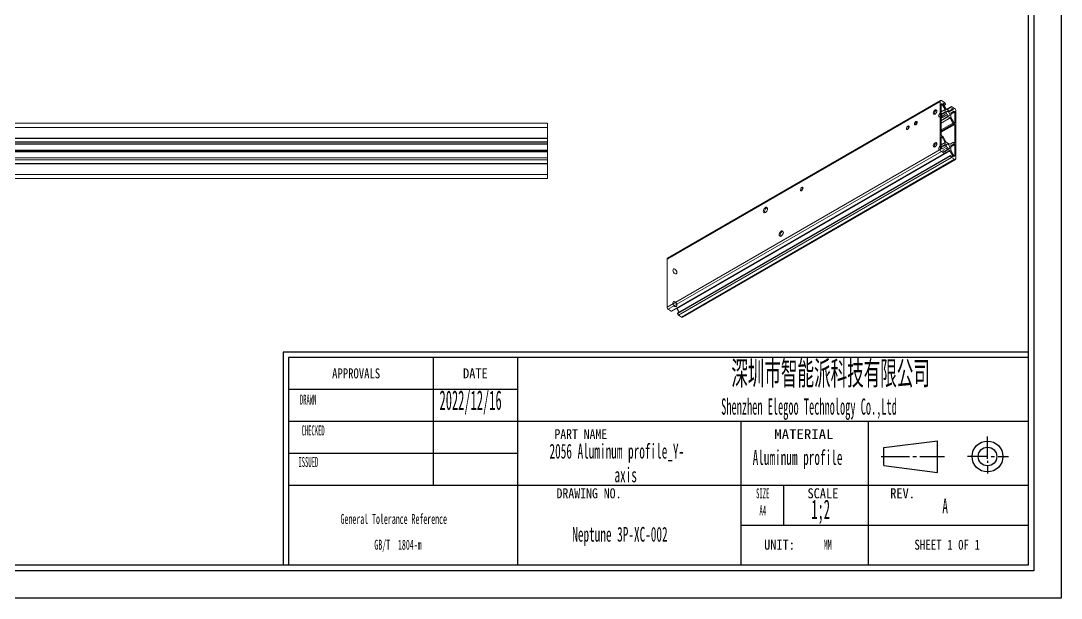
# Model space of a CAD drawing. Header units: millimetres. Extents: x 2 to 295, y 1 to 209.
# Drawn here: x 108.2 to 295.1, y 1.3 to 105 of the extents above; entities that cross this region are included whole.
import ezdxf

# ---------------------------------------------------------------- set-up
doc = ezdxf.new("R2010")
doc.units = ezdxf.units.MM
doc.layers.add('SLD-0', color=179, linetype='Continuous')
doc.styles.add('SLDTEXTSTYLE0', font='TXT', dxfattribs={"width": 0.56})
doc.styles.add('SLDTEXTSTYLE1', font='TXT', dxfattribs={"width": 0.469})
doc.styles.add('SLDTEXTSTYLE10', font='TXT', dxfattribs={"width": 0.862222})
doc.styles.add('SLDTEXTSTYLE11', font='TXT', dxfattribs={"width": 1.089})
doc.styles.add('SLDTEXTSTYLE12', font='TXT', dxfattribs={"width": 0.56, "bigfont": 'bigfont'})
doc.styles.add('SLDTEXTSTYLE13', font='TXT', dxfattribs={"width": 0.805625})
doc.styles.add('SLDTEXTSTYLE3', font='TXT', dxfattribs={"width": 0.484})
doc.styles.add('SLDTEXTSTYLE4', font='TXT', dxfattribs={"width": 0.40535})
doc.styles.add('SLDTEXTSTYLE7', font='TXT', dxfattribs={"width": 0.9075})
doc.styles.add('SLDTEXTSTYLE8', font='TXT', dxfattribs={"width": 0.870455})
doc.styles.add('SLDTEXTSTYLE9', font='TXT', dxfattribs={"width": 0.7865})

# ---------------------------------------------------------------- blocks, each defined once
blk = doc.blocks.new('SW_NOTE_0')
at = {"layer": 'SLD-0', "color": 0, "attachment_point": 2, "style": 'SLDTEXTSTYLE0'}
for s, insert, char_height in [('2056 Aluminum profile_Y-', (15.08, 3.41), 2.6458), ('axis', (16.67, -0.85), 2.646)]:
    blk.add_mtext(s, dxfattribs=dict(at, insert=insert, char_height=char_height))
blk = doc.blocks.new('SW_NOTE_3')
at = {"layer": 'SLD-0', "color": 0, "char_height": 1.7927, "attachment_point": 2, "style": 'SLDTEXTSTYLE3'}
for s, insert in [('General Tolerance Reference', (12.75, 2.31)), ('GB/T  1804-m', (13.51, -2.32))]:
    blk.add_mtext(s, dxfattribs=dict(at, insert=insert))

msp = doc.modelspace()

# ---------------------------------------------------------------- linework, layer by layer
at = {"color": 7, "linetype": 'Continuous', "lineweight": 15}
for p, q in [((273.3638, 90.5213), (224.2906, 62.1919)), ((273.426, 90.6586), (224.3528, 62.3293)), ((273.3638, 90.5213), (273.3638, 81.8668)), ((273.5618, 90.0502), (273.5618, 88.0039)), ((274.1215, 90.3288), (273.576, 90.6438)), ((273.73, 89.9694), (273.576, 90.0583)), ((274.2719, 89.0376), (273.74, 89.9589)), ((273.8779, 90.2), (273.8708, 90.1959)), ((273.8708, 90.0508), (273.8708, 90.1959)), ((274.4139, 89.1033), (273.875, 90.0368)), ((273.8779, 90.2), (274.3114, 89.9498)), ((274.0247, 89.7775), (274.3214, 89.9488)), ((274.3131, 90.0106), (274.1415, 90.3077)), ((274.3255, 89.958), (274.3255, 89.9688)), ((273.576, 87.9794), (273.735, 87.8876)), ((274.2751, 88.6506), (273.6005, 88.2612)), ((274.2751, 88.568), (273.601, 88.1788)), ((274.276, 88.5624), (273.6012, 88.1728)), ((274.2781, 88.6438), (273.6041, 88.2548)), ((274.3064, 88.5948), (273.6346, 88.207)), ((273.745, 87.8866), (274.2719, 88.1909)), ((274.3948, 87.9616), (273.875, 87.6615)), ((274.276, 88.6508), (274.276, 89.0237)), ((274.276, 88.2), (274.276, 88.5624)), ((274.3064, 88.5948), (274.2781, 88.6438)), ((274.2781, 88.5669), (274.3064, 88.5833)), ((274.3064, 88.5833), (274.2781, 88.5669)), ((274.7327, 87.7714), (274.4048, 87.9606)), ((274.7327, 88.9145), (274.4239, 89.0928)), ((275.4004, 89.581), (274.4893, 89.055)), ((274.7333, 88.9152), (274.7324, 88.9147)), ((274.766, 88.8602), (274.7377, 88.9092)), ((274.8049, 88.8739), (274.769, 88.8532)), ((274.8043, 88.8708), (274.771, 88.8516)), ((274.776, 88.8545), (274.771, 88.8516)), ((274.8043, 88.8708), (274.776, 88.8545)), ((275.118, 88.6921), (274.8093, 88.8703)), ((275.6641, 89.1689), (274.9781, 88.7729)), ((275.6711, 89.1566), (274.9922, 88.7647)), ((275.667, 89.0023), (275.128, 88.6911)), ((275.2165, 89.4544), (275.2165, 89.4436)), ((275.4004, 89.581), (275.2289, 89.4819)), ((275.2306, 89.4191), (275.6641, 89.1689)), ((275.2356, 88.0584), (275.2306, 88.0555)), ((275.231, 88.053), (275.2668, 88.0737)), ((275.2639, 88.0747), (275.2356, 88.0584)), ((275.2356, 88.0468), (275.2639, 87.9978)), ((275.266, 88.4522), (275.266, 88.0793)), ((275.266, 87.9905), (275.2668, 87.9911)), ((275.266, 87.9909), (275.266, 87.6286)), ((275.802, 88.7685), (275.2701, 88.4613)), ((275.966, 89.264), (275.4204, 89.579)), ((275.6711, 89.1566), (275.6711, 89.0115)), ((275.966, 88.6786), (275.812, 88.7675)), ((275.9801, 86.6078), (275.9801, 88.6541)), ((276.1781, 80.2421), (276.1781, 88.8966)), ((202.801, 86.5878), (29.301, 86.5878)), ((202.801, 86.5878), (202.801, 85.8378)), ((274.776, 87.7814), (273.5618, 87.0805)), ((274.7327, 87.7714), (273.5618, 87.0954)), ((273.5618, 87.0893), (274.7371, 87.7678)), ((273.5618, 87.7589), (273.5618, 84.4005)), ((274.8043, 87.7324), (273.5618, 87.0152)), ((273.5618, 87.0067), (274.8087, 87.7265)), ((273.875, 87.6615), (273.5618, 87.4807)), ((273.735, 87.6753), (273.576, 87.7671)), ((274.766, 87.7872), (274.7377, 87.7709)), ((274.8043, 87.7324), (274.776, 87.7814)), ((275.1372, 87.5379), (274.8093, 87.7272)), ((275.667, 86.6269), (275.1472, 87.5273)), ((275.2701, 87.6146), (275.797, 86.702)), ((275.807, 86.6915), (275.966, 86.5997)), ((275.966, 86.3874), (275.807, 86.4791)), ((275.9801, 83.0045), (275.9801, 86.3629)), ((202.801, 85.8378), (29.301, 85.8378)), ((202.801, 85.8378), (202.801, 83.909)), ((273.5618, 84.1556), (273.5618, 82.1093)), ((273.576, 84.376), (273.735, 84.2842)), ((273.735, 84.0719), (273.576, 84.1637)), ((273.875, 84.1365), (274.3948, 83.2361)), ((202.801, 83.909), (29.301, 83.909)), ((202.801, 83.8382), (29.301, 83.8382)), ((202.801, 83.2317), (29.301, 83.2317)), ((202.801, 83.1878), (29.301, 83.1878)), ((202.801, 82.8751), (29.301, 82.8751)), ((202.801, 82.8397), (29.301, 82.8397)), ((202.801, 83.909), (202.801, 83.8382)), ((202.801, 83.8382), (202.801, 83.2317)), ((202.801, 83.2317), (202.801, 83.1878)), ((202.801, 83.1878), (202.801, 82.8751)), ((202.801, 82.8751), (202.801, 82.8397)), ((202.801, 82.8397), (202.801, 81.7481)), ((274.2751, 82.7723), (273.6004, 82.3828)), ((274.2751, 82.6897), (273.6011, 82.3006)), ((274.276, 82.6841), (273.6013, 82.2946)), ((274.2781, 82.7655), (273.604, 82.3764)), ((274.3064, 82.7165), (273.6346, 82.3287)), ((273.74, 81.9949), (274.2719, 82.3021)), ((274.2719, 83.1488), (273.745, 84.0614)), ((274.276, 82.7725), (274.276, 83.1348)), ((274.276, 82.3112), (274.276, 82.6841)), ((274.3064, 82.7165), (274.2781, 82.7655)), ((274.2781, 82.6887), (274.3064, 82.705)), ((274.3064, 82.705), (274.2781, 82.6887)), ((274.4048, 83.2255), (274.7327, 83.0362)), ((274.7333, 83.0369), (274.7324, 83.0364)), ((274.7377, 83.031), (274.766, 82.982)), ((274.8049, 82.9956), (274.769, 82.9749)), ((274.8043, 82.9925), (274.771, 82.9733)), ((274.776, 82.9762), (274.771, 82.9733)), ((274.776, 82.9762), (274.8043, 82.9925)), ((274.8093, 82.992), (275.1372, 82.8027)), ((275.667, 83.1019), (275.1462, 82.8013)), ((275.1472, 82.8017), (275.667, 83.1019)), ((275.266, 82.5633), (275.266, 82.201)), ((275.797, 82.8768), (275.2701, 82.5725)), ((275.807, 83.0881), (275.966, 82.9963)), ((275.966, 82.784), (275.807, 82.8758)), ((275.9801, 80.7132), (275.9801, 82.7595)), ((202.801, 81.7481), (29.301, 81.7481)), ((29.301, 81.7297), (202.801, 81.7297)), ((202.801, 81.6304), (29.301, 81.6304)), ((202.801, 81.5951), (29.301, 81.5951)), ((202.801, 81.4958), (29.301, 81.4958)), ((202.801, 81.4774), (29.301, 81.4774)), ((202.801, 80.3858), (29.301, 80.3858)), ((202.801, 81.7481), (202.801, 81.7297)), ((202.801, 81.7297), (202.801, 81.6304)), ((202.801, 81.6304), (202.801, 81.5951)), ((202.801, 81.5951), (202.801, 81.4958)), ((202.801, 81.4958), (202.801, 81.4774)), ((202.801, 81.4774), (202.801, 80.3858)), ((202.801, 80.3858), (202.801, 80.3504)), ((273.3638, 81.8668), (224.2906, 53.5374)), ((273.576, 81.4993), (224.5028, 53.17)), ((274.1215, 81.1844), (225.0483, 52.855)), ((274.1415, 81.1824), (225.0683, 52.8531)), ((275.118, 81.6706), (226.0448, 53.3413)), ((275.128, 81.6601), (226.0548, 53.3307)), ((275.2165, 80.8054), (226.1433, 52.4761)), ((275.2165, 80.7946), (226.1433, 52.4653)), ((275.2206, 80.8146), (226.1474, 52.4852)), ((275.2289, 80.7528), (226.1557, 52.4234)), ((275.4004, 80.4557), (226.3272, 52.1263)), ((275.4204, 80.4345), (226.3472, 52.1052)), ((273.576, 82.0848), (273.73, 81.9959)), ((273.576, 81.4993), (274.1215, 81.1844)), ((273.8708, 81.6067), (273.8708, 81.7519)), ((273.875, 81.7611), (274.4139, 82.0723)), ((274.3114, 81.3443), (273.8779, 81.5945)), ((274.7327, 81.8931), (274.0467, 81.4971)), ((274.052, 81.494), (274.7371, 81.8895)), ((274.776, 81.9031), (274.0596, 81.4896)), ((274.8043, 81.8542), (274.1162, 81.4569)), ((274.1236, 81.4527), (274.8087, 81.8482)), ((274.1415, 81.1824), (274.3131, 81.2815)), ((274.3255, 81.309), (274.3255, 81.3198)), ((274.4239, 82.0713), (274.7327, 81.8931)), ((274.7377, 81.8926), (274.766, 81.9089)), ((274.776, 81.9031), (274.8043, 81.8542)), ((274.8093, 81.8489), (275.118, 81.6706)), ((275.128, 81.6601), (275.667, 80.7266)), ((275.2165, 80.8054), (275.2165, 80.7946)), ((275.2289, 80.7528), (275.4004, 80.4557)), ((275.2356, 82.1801), (275.2306, 82.1772)), ((275.6641, 80.5634), (275.2306, 80.8136)), ((275.231, 82.1747), (275.2668, 82.1954)), ((275.2639, 82.1964), (275.2356, 82.1801)), ((275.2356, 82.1686), (275.2639, 82.1196)), ((275.266, 82.1123), (275.2668, 82.1128)), ((275.266, 82.1126), (275.266, 81.7397)), ((275.2701, 81.7258), (275.802, 80.8045)), ((275.4204, 80.4345), (275.966, 80.1196)), ((275.6711, 80.5674), (275.6641, 80.5634)), ((275.6711, 80.7126), (275.6711, 80.5674)), ((275.812, 80.794), (275.966, 80.7051)), ((202.801, 80.3504), (29.301, 80.3504)), ((202.801, 80.0378), (29.301, 80.0378)), ((202.801, 79.9938), (29.301, 79.9938)), ((202.801, 79.3873), (29.301, 79.3873)), ((202.801, 79.3165), (29.301, 79.3165)), ((202.801, 80.3504), (202.801, 80.0378)), ((202.801, 80.0378), (202.801, 79.9938)), ((202.801, 79.9938), (202.801, 79.3873)), ((202.801, 79.3873), (202.801, 79.3165)), ((202.801, 79.3165), (202.801, 77.3878)), ((275.966, 80.1196), (226.8928, 51.7902)), ((227.0428, 51.7754), (276.116, 80.1048)), ((202.801, 77.3878), (29.301, 77.3878)), ((202.801, 77.3878), (202.801, 76.6378)), ((202.801, 76.6378), (29.301, 76.6378)), ((224.2906, 62.1919), (224.2906, 53.5374)), ((224.5028, 53.17), (225.0483, 52.855)), ((225.9794, 53.379), (226.0448, 53.3413)), ((226.0548, 53.3307), (226.4441, 52.6565)), ((226.1433, 52.4761), (226.1433, 52.4653)), ((226.1557, 52.4234), (226.3272, 52.1263)), ((226.3472, 52.1052), (226.8928, 51.7902))]:
    msp.add_line(p, q, dxfattribs=at)
at = {"color": 8, "linetype": 'Continuous', "lineweight": 15}
for p, q in [((273.576, 90.0583), (273.5618, 90.0502)), ((273.73, 89.9694), (273.5618, 89.8724)), ((273.74, 89.9589), (273.5618, 89.856)), ((274.3114, 89.9498), (274.0218, 89.7826)), ((274.2719, 89.0376), (273.5618, 88.6277)), ((274.276, 89.0237), (273.5618, 88.6114)), ((274.4048, 87.9606), (273.5618, 87.474)), ((274.276, 88.2), (273.7349, 87.8877)), ((274.2719, 88.1909), (273.744, 87.8862)), ((275.2289, 89.4819), (274.4894, 89.055)), ((275.2165, 89.4544), (274.507, 89.0448)), ((275.2165, 89.4436), (274.5163, 89.0394)), ((275.2306, 89.4191), (274.5446, 89.0231)), ((275.6711, 89.0115), (275.1179, 88.6921)), ((275.667, 89.0023), (275.127, 88.6906)), ((275.812, 88.7675), (275.266, 88.4523)), ((275.966, 88.6786), (275.266, 88.2745)), ((275.9801, 88.6541), (275.266, 88.2418)), ((273.576, 87.7671), (273.5618, 87.7589)), ((273.735, 87.6753), (273.5618, 87.5754)), ((275.1372, 87.5379), (273.5618, 86.6284)), ((275.1472, 87.5273), (273.5618, 86.6121)), ((275.667, 86.6269), (273.5618, 85.4116)), ((275.807, 86.4791), (273.5618, 85.183)), ((275.966, 86.3874), (273.5618, 84.9995)), ((275.9801, 86.3629), (273.5618, 84.9668)), ((275.9801, 86.6078), (275.966, 86.5997)), ((273.576, 84.1637), (273.5618, 84.1556)), ((273.735, 84.0719), (273.5618, 83.972)), ((273.745, 84.0614), (273.5618, 83.9557)), ((274.2719, 83.1488), (273.5618, 82.7389)), ((274.276, 83.1348), (273.5618, 82.7225)), ((274.276, 82.3112), (273.7299, 81.9959)), ((274.2719, 82.3021), (273.739, 81.9944)), ((275.807, 82.8758), (275.266, 82.5634)), ((275.966, 82.784), (275.266, 82.3799)), ((275.9801, 82.7595), (275.266, 82.3472)), ((275.9801, 83.0045), (275.966, 82.9963)), ((274.4239, 82.0713), (273.8708, 81.752)), ((275.667, 80.7266), (275.5242, 80.6441)), ((275.6711, 80.7126), (275.5383, 80.6359)), ((275.9801, 80.7132), (275.966, 80.7051))]:
    msp.add_line(p, q, dxfattribs=at)
at = {"color": 7, "linetype": 'Continuous', "lineweight": 15, "flags": 128}
for points in [[(273.8708, 90.1959), (273.8697, 90.1984), (273.8694, 90.2009), (273.8697, 90.2029), (273.8708, 90.2041), (273.8724, 90.2044), (273.8744, 90.2038), (273.8763, 90.2022), (273.8779, 90.2)], [(272.4446, 88.2355), (272.5664, 88.3337), (272.6696, 88.473), (272.7386, 88.632), (272.7628, 88.7866), (272.7386, 88.9132), (272.6696, 88.9926), (272.5664, 89.0127), (272.4446, 88.9703), (272.3228, 88.8721), (272.2196, 88.7328), (272.1506, 88.5738), (272.1264, 88.4192), (272.1506, 88.2926), (272.2196, 88.2132), (272.3228, 88.1931), (272.4446, 88.2355)], [(273.6013, 88.2613), (273.573, 88.3402), (273.5618, 88.3547)], [(273.5618, 88.0347), (273.5727, 88.0614), (273.6012, 88.1728)], [(274.2781, 88.6438), (274.277, 88.6442), (274.276, 88.645), (274.2751, 88.6462), (274.2745, 88.6475), (274.2743, 88.6489), (274.2745, 88.6499), (274.2751, 88.6506), (274.276, 88.6508)], [(274.276, 88.5624), (274.2751, 88.5636), (274.2745, 88.5649), (274.2743, 88.5662), (274.2745, 88.5673), (274.2751, 88.568), (274.276, 88.5681), (274.277, 88.5678), (274.2781, 88.5669)], [(274.3064, 88.5833), (274.3083, 88.5826), (274.3099, 88.5829), (274.311, 88.5842), (274.3114, 88.5862), (274.311, 88.5886), (274.3099, 88.5911), (274.3083, 88.5933), (274.3064, 88.5948)], [(274.771, 87.9616), (274.89, 87.9202), (274.991, 87.9398), (275.0584, 88.0174), (275.0821, 88.1412), (275.0584, 88.2924), (274.991, 88.4479), (274.89, 88.584), (274.771, 88.6801), (274.6519, 88.7215), (274.551, 88.7019), (274.4835, 88.6243), (274.4599, 88.5004), (274.4835, 88.3493), (274.551, 88.1938), (274.6519, 88.0576), (274.771, 87.9616)], [(274.7377, 88.9092), (274.7379, 88.9103), (274.7377, 88.9116), (274.7371, 88.913), (274.7362, 88.9142), (274.7352, 88.915), (274.7342, 88.9154), (274.7333, 88.9152), (274.7327, 88.9145)], [(274.776, 88.8545), (274.7756, 88.8525), (274.7745, 88.8512), (274.7729, 88.8509), (274.771, 88.8516), (274.7691, 88.8531), (274.7674, 88.8553), (274.7664, 88.8578), (274.766, 88.8602)], [(274.8093, 88.8703), (274.8087, 88.8717), (274.8078, 88.8728), (274.8068, 88.8737), (274.8057, 88.874), (274.8049, 88.8739), (274.8043, 88.8732), (274.8041, 88.8721), (274.8043, 88.8708)], [(275.2356, 88.0584), (275.2337, 88.0591), (275.2321, 88.0587), (275.231, 88.0575), (275.2306, 88.0555), (275.231, 88.0531), (275.2321, 88.0506), (275.2337, 88.0484), (275.2356, 88.0468)], [(275.266, 88.0793), (275.2668, 88.0781), (275.2674, 88.0768), (275.2676, 88.0754), (275.2674, 88.0744), (275.2668, 88.0737), (275.266, 88.0735), (275.2649, 88.0739), (275.2639, 88.0747)], [(275.2639, 87.9978), (275.2649, 87.9975), (275.266, 87.9967), (275.2668, 87.9955), (275.2674, 87.9941), (275.2676, 87.9928), (275.2674, 87.9917), (275.2668, 87.9911), (275.266, 87.9909)], [(275.6641, 89.1689), (275.6657, 89.1692), (275.6676, 89.1685), (275.6695, 89.167), (275.6711, 89.1648), (275.6722, 89.1623), (275.6726, 89.1599), (275.6722, 89.1579), (275.6711, 89.1566)], [(267.5656, 85.5001), (267.6603, 85.5765), (267.7406, 85.6848), (267.7942, 85.8085), (267.8131, 85.9288), (267.7942, 86.0272), (267.7406, 86.089), (267.6603, 86.1046), (267.5656, 86.0717), (267.4709, 85.9952), (267.3906, 85.8869), (267.3369, 85.7633), (267.3181, 85.643), (267.3369, 85.5445), (267.3906, 85.4828), (267.4709, 85.4672), (267.5656, 85.5001)], [(268.9798, 86.3165), (269.0745, 86.3929), (269.1548, 86.5012), (269.2084, 86.6249), (269.2273, 86.7452), (269.2084, 86.8437), (269.1548, 86.9054), (269.0745, 86.921), (268.9798, 86.8881), (268.8851, 86.8117), (268.8048, 86.7034), (268.7511, 86.5797), (268.7323, 86.4594), (268.7511, 86.3609), (268.8048, 86.2992), (268.8851, 86.2836), (268.9798, 86.3165)], [(274.7377, 87.7709), (274.7379, 87.7695), (274.7377, 87.7685), (274.7371, 87.7678), (274.7362, 87.7676), (274.7352, 87.768), (274.7342, 87.7688), (274.7333, 87.77), (274.7327, 87.7714)], [(274.776, 87.7814), (274.7756, 87.7839), (274.7745, 87.7863), (274.7729, 87.7885), (274.771, 87.7901), (274.7691, 87.7907), (274.7674, 87.7904), (274.7664, 87.7892), (274.766, 87.7872)], [(274.8093, 87.7272), (274.8087, 87.7265), (274.8078, 87.7263), (274.8068, 87.7267), (274.8057, 87.7275), (274.8049, 87.7287), (274.8043, 87.73), (274.8041, 87.7314), (274.8043, 87.7324)], [(272.4446, 82.3564), (272.5664, 82.4546), (272.6696, 82.5939), (272.7386, 82.7529), (272.7628, 82.9075), (272.7386, 83.0341), (272.6696, 83.1135), (272.5664, 83.1336), (272.4446, 83.0913), (272.3228, 82.993), (272.2196, 82.8537), (272.1506, 82.6947), (272.1264, 82.5401), (272.1506, 82.4135), (272.2196, 82.3341), (272.3228, 82.314), (272.4446, 82.3564)], [(273.6012, 82.383), (273.5727, 82.4615), (273.5618, 82.4756)], [(273.5618, 82.1556), (273.573, 82.183), (273.6013, 82.2946)], [(274.2781, 82.7655), (274.277, 82.7659), (274.276, 82.7667), (274.2751, 82.7679), (274.2745, 82.7693), (274.2743, 82.7706), (274.2745, 82.7717), (274.2751, 82.7723), (274.276, 82.7725)], [(274.276, 82.6841), (274.2751, 82.6853), (274.2745, 82.6866), (274.2743, 82.6879), (274.2745, 82.689), (274.2751, 82.6897), (274.276, 82.6899), (274.277, 82.6895), (274.2781, 82.6887)], [(274.3064, 82.705), (274.3083, 82.7043), (274.3099, 82.7046), (274.311, 82.7059), (274.3114, 82.7079), (274.311, 82.7103), (274.3099, 82.7128), (274.3083, 82.715), (274.3064, 82.7165)], [(274.771, 82.0833), (274.89, 82.0419), (274.991, 82.0615), (275.0584, 82.1391), (275.0821, 82.2629), (275.0584, 82.4141), (274.991, 82.5696), (274.89, 82.7057), (274.771, 82.8018), (274.6519, 82.8432), (274.551, 82.8236), (274.4835, 82.746), (274.4599, 82.6222), (274.4835, 82.471), (274.551, 82.3155), (274.6519, 82.1794), (274.771, 82.0833)], [(274.7327, 83.0362), (274.7333, 83.0369), (274.7342, 83.0371), (274.7352, 83.0367), (274.7362, 83.0359), (274.7371, 83.0347), (274.7377, 83.0333), (274.7379, 83.032), (274.7377, 83.031)], [(274.766, 82.982), (274.7664, 82.9795), (274.7674, 82.977), (274.7691, 82.9748), (274.771, 82.9733), (274.7729, 82.9726), (274.7745, 82.973), (274.7756, 82.9742), (274.776, 82.9762)], [(274.8043, 82.9925), (274.8041, 82.9938), (274.8043, 82.9949), (274.8049, 82.9956), (274.8057, 82.9958), (274.8068, 82.9954), (274.8078, 82.9946), (274.8087, 82.9934), (274.8093, 82.992)], [(273.8779, 81.5945), (273.8763, 81.5942), (273.8744, 81.5948), (273.8724, 81.5964), (273.8708, 81.5986), (273.8697, 81.6011), (273.8694, 81.6035), (273.8697, 81.6055), (273.8708, 81.6067)], [(274.7327, 81.8931), (274.7333, 81.8917), (274.7342, 81.8905), (274.7352, 81.8897), (274.7362, 81.8893), (274.7371, 81.8895), (274.7377, 81.8902), (274.7379, 81.8913), (274.7377, 81.8926)], [(274.766, 81.9089), (274.7664, 81.9109), (274.7674, 81.9122), (274.7691, 81.9125), (274.771, 81.9118), (274.7729, 81.9103), (274.7745, 81.9081), (274.7756, 81.9056), (274.776, 81.9031)], [(274.8043, 81.8542), (274.8041, 81.8531), (274.8043, 81.8518), (274.8049, 81.8504), (274.8057, 81.8492), (274.8068, 81.8484), (274.8078, 81.848), (274.8087, 81.8482), (274.8093, 81.8489)], [(275.2356, 82.1801), (275.2337, 82.1808), (275.2321, 82.1805), (275.231, 82.1792), (275.2306, 82.1772), (275.231, 82.1748), (275.2321, 82.1723), (275.2337, 82.1701), (275.2356, 82.1686)], [(275.266, 82.201), (275.2668, 82.1998), (275.2674, 82.1985), (275.2676, 82.1972), (275.2674, 82.1961), (275.2668, 82.1954), (275.266, 82.1952), (275.2649, 82.1956), (275.2639, 82.1964)], [(275.2639, 82.1196), (275.2649, 82.1192), (275.266, 82.1184), (275.2668, 82.1172), (275.2674, 82.1158), (275.2676, 82.1145), (275.2674, 82.1134), (275.2668, 82.1128), (275.266, 82.1126)], [(275.6711, 80.5674), (275.6722, 80.5649), (275.6726, 80.5625), (275.6722, 80.5605), (275.6711, 80.5593), (275.6695, 80.559), (275.6676, 80.5596), (275.6657, 80.5612), (275.6641, 80.5634)], [(248.4737, 74.4786), (248.5684, 74.555), (248.6487, 74.6633), (248.7023, 74.787), (248.7212, 74.9072), (248.7023, 75.0057), (248.6487, 75.0675), (248.5684, 75.0831), (248.4737, 75.0502), (248.379, 74.9737), (248.2987, 74.8654), (248.245, 74.7417), (248.2262, 74.6215), (248.245, 74.523), (248.2987, 74.4613), (248.379, 74.4457), (248.4737, 74.4786)], [(241.9683, 70.5598), (242.1088, 70.6712), (242.2303, 70.8283), (242.3164, 71.0097), (242.3555, 71.191), (242.3424, 71.3477), (242.2787, 71.4587), (242.173, 71.5089), (242.0398, 71.4916), (241.8968, 71.4091), (241.7636, 71.2725), (241.6579, 71.1004), (241.5942, 70.9159), (241.5811, 70.7439), (241.6202, 70.6077), (241.7063, 70.5258), (241.8278, 70.509), (241.9683, 70.5598)], [(242.3238, 71.3961), (242.3068, 71.3945), (242.1663, 71.3437)], [(244.7967, 66.3135), (244.9372, 66.425), (245.0587, 66.582), (245.1449, 66.7634), (245.184, 66.9447), (245.1708, 67.1015), (245.1071, 67.2124), (245.0015, 67.2626), (244.8682, 67.2453), (244.7253, 67.1628), (244.592, 67.0263), (244.4864, 66.8541), (244.4227, 66.6696), (244.4095, 66.4976), (244.4486, 66.3615), (244.5347, 66.2795), (244.6562, 66.2627), (244.7967, 66.3135)], [(245.1523, 67.1499), (245.1352, 67.1482), (244.9947, 67.0974)]]:
    msp.add_lwpolyline(points, dxfattribs=at)
at = {"color": 7, "linetype": 'Continuous', "lineweight": 0, "flags": 128}
for points in [[(273.0723, 87.914), (273.0938, 88.0514), (273.1551, 88.1928), (273.2469, 88.3166), (273.3551, 88.4039), (273.4633, 88.4415), (273.5551, 88.4237), (273.6164, 88.3531), (273.6379, 88.2406), (273.6164, 88.1031), (273.5551, 87.9618), (273.4633, 87.838), (273.3551, 87.7507), (273.2469, 87.713), (273.1551, 87.7309), (273.0938, 87.8014), (273.0723, 87.914)], [(273.0723, 82.0349), (273.0938, 82.1723), (273.1551, 82.3137), (273.2469, 82.4375), (273.3551, 82.5248), (273.4633, 82.5624), (273.5551, 82.5446), (273.6164, 82.474), (273.6379, 82.3615), (273.6164, 82.224), (273.5551, 82.0827), (273.4633, 81.9589), (273.3551, 81.8716), (273.2469, 81.8339), (273.1551, 81.8518), (273.0938, 81.9223), (273.0723, 82.0349)], [(226.0513, 59.7874), (226.0244, 59.9591), (225.9478, 60.1358), (225.8331, 60.2906), (225.6978, 60.3997), (225.5625, 60.4468), (225.4478, 60.4245), (225.3711, 60.3363), (225.3442, 60.1956), (225.3711, 60.0238), (225.4478, 59.8471), (225.5625, 59.6924), (225.6978, 59.5832), (225.8331, 59.5362), (225.9478, 59.5585), (226.0244, 59.6467), (226.0513, 59.7874)], [(226.0513, 53.9091), (226.0244, 54.0809), (225.9478, 54.2576), (225.8331, 54.4123), (225.6978, 54.5215), (225.5625, 54.5685), (225.4478, 54.5462), (225.3711, 54.458), (225.3442, 54.3173), (225.3711, 54.1455), (225.4478, 53.9688), (225.5625, 53.8141), (225.6978, 53.7049), (225.8331, 53.6579), (225.9478, 53.6802), (226.0244, 53.7684), (226.0513, 53.9091)]]:
    msp.add_lwpolyline(points, dxfattribs=at)
at = {"color": 7, "linetype": 'Continuous', "lineweight": 15}
for centre, radius, start, end in [((273.4932, 90.5423), 0.131, 50.796715, 189.214037), ((273.5705, 90.0516), 0.00873, 50.796715, 189.214037), ((273.7147, 89.945), 0.0289, 28.855606, 58.045331), ((273.8997, 90.0518), 0.0289, 181.956496, 211.143731), ((274.091, 90.2799), 0.0577, 28.855606, 58.045331), ((274.3169, 89.9566), 0.00873, 230.796715, 9.214037), ((274.239, 89.9658), 0.0866, 1.956496, 31.143731), ((272.9226, 88.3269), 0.5957, 107.284218, 192.721158), ((273.5925, 88.0053), 0.0307, 182.605479, 237.394521), ((273.7408, 87.8958), 0.0101, 234.381751, 294.314029), ((274.2472, 89.0227), 0.0289, 1.956496, 31.143731), ((274.266, 88.1991), 0.0101, 305.698033, 5.620384), ((274.3989, 87.9525), 0.0101, 54.381822, 114.313958), ((274.4392, 89.1172), 0.0289, 208.855606, 238.045331), ((275.1239, 88.7002), 0.0101, 234.381822, 294.313958), ((275.2465, 89.4574), 0.0302, 125.698033, 185.620384), ((275.2472, 89.445), 0.0307, 182.605479, 237.394521), ((275.276, 88.4532), 0.0101, 125.698033, 185.620384), ((275.4087, 89.5626), 0.0201, 54.381822, 114.313958), ((275.6611, 89.0105), 0.0101, 305.698033, 5.620384), ((275.8061, 88.7593), 0.0101, 54.381822, 114.313958), ((275.7176, 88.8757), 0.461, 2.605479, 57.394521), ((275.9494, 88.6527), 0.0307, 2.605479, 57.394521), ((269.4176, 86.3496), 0.4861, 113.58213, 186.423246), ((273.5705, 87.7603), 0.00873, 50.796715, 189.214037), ((273.817, 87.7898), 0.1408, 234.381822, 294.313958), ((275.1219, 87.5134), 0.0289, 28.855606, 58.045331), ((275.2948, 87.6295), 0.0289, 181.956496, 211.143731), ((276.0208, 86.8219), 0.4039, 208.855609, 238.045329), ((275.8223, 86.7159), 0.0289, 208.855606, 238.045331), ((275.9715, 86.6064), 0.00873, 230.796715, 9.214037), ((275.9494, 86.3615), 0.0307, 2.605479, 57.394521), ((268.0034, 85.5332), 0.4861, 113.582128, 186.423249), ((273.5705, 84.157), 0.00873, 50.796715, 189.214037), ((273.5925, 84.4019), 0.0307, 182.605479, 237.394521), ((273.5212, 83.9415), 0.4039, 28.855609, 58.045329), ((272.9226, 82.4479), 0.5957, 107.28422, 192.721157), ((273.7197, 84.0475), 0.0289, 28.855606, 58.045331), ((274.2472, 83.1338), 0.0289, 1.956496, 31.143731), ((274.266, 82.3102), 0.0101, 305.698033, 5.620384), ((274.4201, 83.25), 0.0289, 208.855606, 238.045331), ((275.143, 82.8109), 0.0101, 234.381822, 294.313958), ((275.276, 82.5643), 0.0101, 125.698033, 185.620384), ((275.725, 82.9736), 0.1408, 54.381827, 114.313953), ((275.8011, 82.8676), 0.0101, 54.381822, 114.313958), ((275.9715, 83.0031), 0.00873, 230.796715, 9.214037), ((275.9494, 82.7581), 0.0307, 2.605479, 57.394521), ((273.8244, 81.8877), 0.461, 182.605479, 237.394521), ((273.5925, 82.1107), 0.0307, 182.605479, 237.394521), ((273.7358, 82.0041), 0.0101, 234.381822, 294.313958), ((273.8808, 81.7529), 0.0101, 125.698033, 185.620384), ((274.1332, 81.2008), 0.0201, 234.381822, 294.313958), ((274.2948, 81.3184), 0.0307, 2.605479, 57.394521), ((274.2955, 81.306), 0.0302, 305.698033, 5.620384), ((274.4181, 82.0631), 0.0101, 54.381822, 114.313958), ((275.1028, 81.6461), 0.0289, 28.855606, 58.045331), ((275.2251, 80.8068), 0.00873, 50.796715, 189.214037), ((275.303, 80.7976), 0.0866, 181.956496, 211.143731), ((275.2948, 81.7407), 0.0289, 181.956496, 211.143731), ((275.451, 80.4835), 0.0577, 208.855606, 238.045331), ((275.6423, 80.7116), 0.0289, 1.956496, 31.143731), ((275.8273, 80.8184), 0.0289, 208.855606, 238.045331), ((275.9715, 80.7118), 0.00873, 230.796715, 9.214037), ((276.0488, 80.2211), 0.131, 230.796715, 9.214037), ((248.9115, 74.5116), 0.4861, 113.582129, 186.423247), ((242.5077, 70.7048), 0.7244, 118.11765, 195.820553), ((245.3361, 66.4586), 0.7244, 118.11765, 195.820553), ((224.4376, 62.2081), 0.1479, 125.013333, 186.298847), ((224.7512, 53.5584), 0.461, 182.605479, 237.394521), ((225.06, 52.8714), 0.0201, 234.381822, 294.313958), ((226.0295, 53.3168), 0.0289, 28.855606, 58.045331), ((226.1533, 52.4771), 0.0101, 125.698038, 185.620379), ((226.2298, 52.4682), 0.0866, 181.956496, 211.143731), ((226.3778, 52.1541), 0.0577, 208.855606, 238.045331), ((226.9807, 51.9129), 0.1509, 234.382423, 294.307119)]:
    msp.add_arc(centre, radius, start, end, dxfattribs=at)
for centre, major_axis, ratio, start_param, end_param in [((273.3925, 88.0557), (0.35, 0.2021), 0.00007037, 5.36141045, 5.47611644), ((273.3918, 88.0561), (-0.2475, 0.4287), 0.57733463, 4.73112717, 4.84580761), ((273.3925, 82.1766), (-0.2475, 0.4287), 0.57733463, 4.73397841, 4.84868441), ((273.3918, 82.177), (0.35, 0.2021), 0.00007037, 5.36428724, 5.47896768)]:
    msp.add_ellipse(centre, major_axis=major_axis, ratio=ratio, start_param=start_param, end_param=end_param, dxfattribs=at)
for points, knots in [([(273.5618, 88.1292), (273.5716, 88.1347), (273.5904, 88.1452), (273.6076, 88.1544), (273.6158, 88.1588)], [0, 0, 0, 0, 0.51731002, 1, 1, 1, 1]), ([(273.6012, 88.1728), (273.601, 88.1732), (273.6005, 88.1738), (273.6, 88.1751), (273.5999, 88.1763), (273.6, 88.1775), (273.6004, 88.1784), (273.6008, 88.1786), (273.601, 88.1788)], [0, 0, 0, 0, 0.17078483, 0.3415101, 0.51370039, 0.68742396, 0.86154337, 1, 1, 1, 1]), ([(273.6041, 88.2548), (273.6038, 88.2548), (273.6033, 88.255), (273.6024, 88.2556), (273.6015, 88.2565), (273.6007, 88.2576), (273.6002, 88.2587), (273.6, 88.2598), (273.6001, 88.2606), (273.6003, 88.2611), (273.6005, 88.2611), (273.6006, 88.2612)], [0, 0, 0, 0, 0.12112323, 0.24225301, 0.36330963, 0.48486644, 0.60739826, 0.73104819, 0.85551028, 0.98006129, 1, 1, 1, 1]), ([(273.6392, 88.2009), (273.6391, 88.201), (273.639, 88.2018), (273.6381, 88.2034), (273.6368, 88.2053), (273.6355, 88.2064), (273.6347, 88.2069), (273.6346, 88.207)], [0, 0, 0, 0, 0.03517675, 0.32627598, 0.61742493, 0.90857979, 1, 1, 1, 1]), ([(273.5618, 82.2515), (273.5713, 82.2567), (273.5827, 82.2629), (273.5936, 82.2687), (273.5955, 82.2697)], [0, 0, 0, 0, 0.82654601, 1, 1, 1, 1]), ([(273.604, 82.3764), (273.6038, 82.3765), (273.6032, 82.3766), (273.6023, 82.3773), (273.6014, 82.3782), (273.6006, 82.3793), (273.6001, 82.3804), (273.5999, 82.3814), (273.5999, 82.3823), (273.6002, 82.3827), (273.6004, 82.3828), (273.6005, 82.3828)], [0, 0, 0, 0, 0.12105486, 0.24211658, 0.36310169, 0.48460897, 0.60713335, 0.73082251, 0.85535584, 0.97997941, 1, 1, 1, 1]), ([(273.6013, 82.2946), (273.6011, 82.2949), (273.6006, 82.2956), (273.6001, 82.2969), (273.6, 82.2981), (273.6001, 82.2993), (273.6005, 82.3001), (273.6009, 82.3004), (273.6011, 82.3005)], [0, 0, 0, 0, 0.17082527, 0.34159315, 0.51377185, 0.68742343, 0.8614506, 1, 1, 1, 1]), ([(273.6392, 82.3226), (273.6391, 82.3227), (273.639, 82.3235), (273.6381, 82.3251), (273.6368, 82.327), (273.6355, 82.3282), (273.6347, 82.3286), (273.6346, 82.3287)], [0, 0, 0, 0, 0.03518103, 0.32628857, 0.61744956, 0.90860548, 1, 1, 1, 1])]:
    msp.add_open_spline(points, degree=3, knots=knots, dxfattribs=at)
at = {"layer": 'SLD-0'}
for p, q in [((295.1066, 208.6737), (295.1066, 1.2938)), ((289.1814, 197.811), (289.1814, 7.2189)), ((289.1814, 7.2189), (12.6748, 7.2189)), ((295.1066, 1.2938), (1.812, 1.2938))]:
    msp.add_line(p, q, dxfattribs=at)
at = {"layer": 'SLD-0', "color": 6, "linetype": 'Continuous'}
for p, q in [((290.1689, 198.7985), (290.1689, 6.2314)), ((290.1689, 6.2314), (11.6873, 6.2314))]:
    msp.add_line(p, q, dxfattribs=at)
at = {"layer": 'SLD-0', "color": 179, "linetype": 'Continuous'}
for p, q in [((289.1814, 45.4622), (155.3299, 45.4622)), ((155.3299, 45.4622), (155.3299, 7.2189)), ((289.1814, 44.5061), (156.286, 44.5061)), ((156.286, 44.5061), (156.286, 7.2189)), ((182.2808, 44.5061), (182.2808, 21.5602)), ((197.3975, 44.5061), (197.3975, 7.2189)), ((197.3975, 38.7696), (156.286, 38.7696)), ((289.1814, 33.0331), (156.286, 33.0331)), ((237.553, 33.0331), (237.553, 7.2189)), ((260.499, 7.2189), (260.499, 33.0331)), ((281.8693, 26.3495), (281.8693, 30.3163)), ((263.2552, 28.3538), (272.8879, 29.5382)), ((263.2552, 25.1064), (263.2552, 28.3538)), ((272.8879, 23.8461), (272.8879, 29.5382)), ((197.3975, 27.2966), (156.286, 27.2966)), ((262.7856, 26.7328), (267.8301, 26.7328)), ((268.4607, 26.7328), (269.0912, 26.7328)), ((269.7218, 26.7328), (274.1357, 26.7328)), ((281.8693, 26.7328), (278.2684, 26.7328)), ((282.4999, 26.7328), (283.1304, 26.7328)), ((283.761, 26.7328), (285.6527, 26.7328)), ((263.2552, 25.1064), (272.8879, 23.8461)), ((281.8693, 25.9663), (281.8693, 25.5831)), ((281.8693, 25.1998), (281.8693, 23.6668)), ((289.1814, 21.5602), (156.286, 21.5602)), ((245.2016, 21.5602), (245.2016, 14.3895)), ((237.553, 14.3895), (289.1814, 14.3895))]:
    msp.add_line(p, q, dxfattribs=at)
for radius in [2.7714, 1.669]:
    msp.add_circle((281.8693, 26.7328), radius, dxfattribs=at)

# ---------------------------------------------------------------- block references
at = {"layer": 'SLD-0'}
msp.add_blockref('SW_NOTE_0', (200.1878, 25.6078), dxfattribs=at)
at = {"layer": 'SLD-0', "color": 179}
msp.add_blockref('SW_NOTE_3', (162.4379, 14.1109), dxfattribs=at)

# ---------------------------------------------------------------- texts
at = {"color": 7, "linetype": 'Continuous', "lineweight": 0, "char_height": 3.5, "attachment_point": 1, "style": 'SLDTEXTSTYLE1'}
for s, insert in [('2022/12/16', (183.4114, 38.6085)), ('1;2', (250.2177, 19.0012))]:
    msp.add_mtext(s, dxfattribs=dict(at, insert=insert))
at = {"layer": 'SLD-0', "attachment_point": 2}
for s, insert, char_height, style in [('\\M+1905B圳\\M+18E73\\M+19271\\M+1945C\\M+19468\\M+189C8\\M+18B5A\\M+1974C\\M+18CC0\\M+18CF6\\M+18E69', (253.6756, 43.9429), 4.82808, 'SLDTEXTSTYLE12'), ('Aluminum profile', (247.7384, 27.8766), 2.645833, 'SLDTEXTSTYLE0'), ('A', (274.2584, 19.1737), 2.6458, 'SLDTEXTSTYLE0'), ('Neptune 3P-XC-002', (215.8264, 14.0956), 2.645833, 'SLDTEXTSTYLE0')]:
    msp.add_mtext(s, dxfattribs=dict(at, insert=insert, char_height=char_height, style=style))
at = {"layer": 'SLD-0', "color": 179, "attachment_point": 2}
for s, insert, char_height, style in [('APPROVALS', (168.4266, 42.5627), 1.79265, 'SLDTEXTSTYLE9'), ('DATE', (189.8496, 42.5627), 1.79265, 'SLDTEXTSTYLE7'), ('DRAWN', (159.8036, 37.8529), 1.79265, 'SLDTEXTSTYLE4'), ('Shenzhen Elegoo Technology Co.,Ltd', (249.7983, 37.1647), 2.910417, 'SLDTEXTSTYLE1'), ('CHECKED', (160.6957, 32.3147), 1.79265, 'SLDTEXTSTYLE4'), ('PART NAME', (208.7939, 31.6454), 1.79265, 'SLDTEXTSTYLE10'), ('MATERIAL', (248.8802, 31.6454), 1.79265, 'SLDTEXTSTYLE11'), ('ISSUED', (159.837, 26.6544), 1.79265, 'SLDTEXTSTYLE4'), ('DRAWING NO.', (210.268, 21.0216), 1.792654, 'SLDTEXTSTYLE8'), ('SIZE', (241.4789, 21.0216), 1.79265, 'SLDTEXTSTYLE4'), ('SCALE', (252.2889, 21.0216), 1.79265, 'SLDTEXTSTYLE7'), ('REV.', (266.6102, 21.0216), 1.79265, 'SLDTEXTSTYLE7'), ('A4', (241.4898, 17.9531), 1.79265, 'SLDTEXTSTYLE4'), ('UNIT:', (244.4987, 11.7907), 1.79265, 'SLDTEXTSTYLE7'), ('MM', (253.1609, 11.7907), 1.79265, 'SLDTEXTSTYLE3'), ('SHEET 1 0F 1', (274.62, 11.7907), 1.792654, 'SLDTEXTSTYLE13')]:
    msp.add_mtext(s, dxfattribs=dict(at, insert=insert, char_height=char_height, style=style))

doc.saveas('drawing.dxf')
